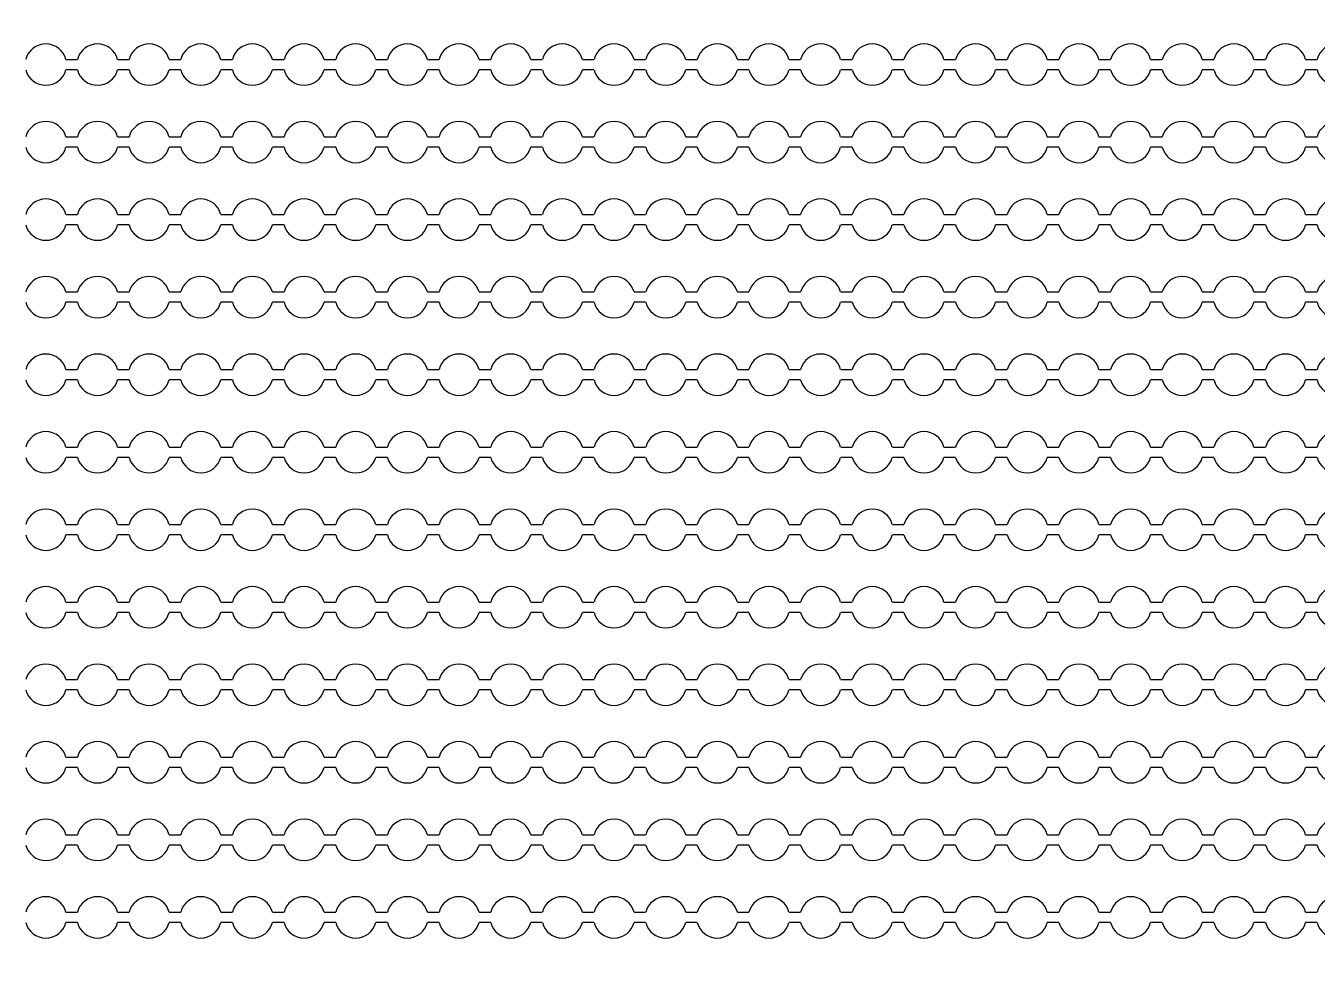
# Model space of a CAD drawing. Extents: x 4056 to 105656, y 4120 to 105720.
# Drawn here: x 30075 to 31325, y 35865 to 36765 of the extents above; entities that cross this region are included whole.
import ezdxf

# ---------------------------------------------------------------- set-up
doc = ezdxf.new("R2010")
doc.units = 13
doc.header["$MEASUREMENT"] = 0
doc.layers.add('Main Layer', color=7, linetype='Continuous', lineweight=0)

msp = doc.modelspace()

# ---------------------------------------------------------------- linework, layer by layer
for p, q in [((30113.9, 36733), (30125.1, 36733)), ((30163.9, 36733), (30175.1, 36733)), ((30213.9, 36733), (30225.1, 36733)), ((30263.9, 36733), (30275.1, 36733)), ((30313.9, 36733), (30325.1, 36733)), ((30363.9, 36733), (30375.1, 36733)), ((30413.9, 36733), (30425.1, 36733)), ((30463.9, 36733), (30475.1, 36733)), ((30513.9, 36733), (30525.1, 36733)), ((30563.9, 36733), (30575.1, 36733)), ((30613.9, 36733), (30625.1, 36733)), ((30663.9, 36733), (30675.1, 36733)), ((30713.9, 36733), (30725.1, 36733)), ((30763.9, 36733), (30775.1, 36733)), ((30813.9, 36733), (30825.1, 36733)), ((30863.9, 36733), (30875.1, 36733)), ((30913.9, 36733), (30925.1, 36733)), ((30963.9, 36733), (30975.1, 36733)), ((31013.9, 36733), (31025.1, 36733)), ((31063.9, 36733), (31075.1, 36733)), ((31113.9, 36733), (31125.1, 36733)), ((31163.9, 36733), (31175.1, 36733)), ((31213.9, 36733), (31225.1, 36733)), ((31263.9, 36733), (31275.1, 36733)), ((31313.9, 36733), (31325.1, 36733)), ((30125.1, 36723), (30113.9, 36723)), ((30175.1, 36723), (30163.9, 36723)), ((30225.1, 36723), (30213.9, 36723)), ((30275.1, 36723), (30263.9, 36723)), ((30325.1, 36723), (30313.9, 36723)), ((30375.1, 36723), (30363.9, 36723)), ((30425.1, 36723), (30413.9, 36723)), ((30475.1, 36723), (30463.9, 36723)), ((30525.1, 36723), (30513.9, 36723)), ((30575.1, 36723), (30563.9, 36723)), ((30625.1, 36723), (30613.9, 36723)), ((30675.1, 36723), (30663.9, 36723)), ((30725.1, 36723), (30713.9, 36723)), ((30775.1, 36723), (30763.9, 36723)), ((30825.1, 36723), (30813.9, 36723)), ((30875.1, 36723), (30863.9, 36723)), ((30925.1, 36723), (30913.9, 36723)), ((30975.1, 36723), (30963.9, 36723)), ((31025.1, 36723), (31013.9, 36723)), ((31075.1, 36723), (31063.9, 36723)), ((31125.1, 36723), (31113.9, 36723)), ((31175.1, 36723), (31163.9, 36723)), ((31225.1, 36723), (31213.9, 36723)), ((31275.1, 36723), (31263.9, 36723)), ((31325.1, 36723), (31313.9, 36723)), ((30113.9, 36658), (30125.1, 36658)), ((30163.9, 36658), (30175.1, 36658)), ((30213.9, 36658), (30225.1, 36658)), ((30263.9, 36658), (30275.1, 36658)), ((30313.9, 36658), (30325.1, 36658)), ((30363.9, 36658), (30375.1, 36658)), ((30413.9, 36658), (30425.1, 36658)), ((30463.9, 36658), (30475.1, 36658)), ((30513.9, 36658), (30525.1, 36658)), ((30563.9, 36658), (30575.1, 36658)), ((30613.9, 36658), (30625.1, 36658)), ((30663.9, 36658), (30675.1, 36658)), ((30713.9, 36658), (30725.1, 36658)), ((30763.9, 36658), (30775.1, 36658)), ((30813.9, 36658), (30825.1, 36658)), ((30863.9, 36658), (30875.1, 36658)), ((30913.9, 36658), (30925.1, 36658)), ((30963.9, 36658), (30975.1, 36658)), ((31013.9, 36658), (31025.1, 36658)), ((31063.9, 36658), (31075.1, 36658)), ((31113.9, 36658), (31125.1, 36658)), ((31163.9, 36658), (31175.1, 36658)), ((31213.9, 36658), (31225.1, 36658)), ((31263.9, 36658), (31275.1, 36658)), ((31313.9, 36658), (31325.1, 36658)), ((30125.1, 36648), (30113.9, 36648)), ((30175.1, 36648), (30163.9, 36648)), ((30225.1, 36648), (30213.9, 36648)), ((30275.1, 36648), (30263.9, 36648)), ((30325.1, 36648), (30313.9, 36648)), ((30375.1, 36648), (30363.9, 36648)), ((30425.1, 36648), (30413.9, 36648)), ((30475.1, 36648), (30463.9, 36648)), ((30525.1, 36648), (30513.9, 36648)), ((30575.1, 36648), (30563.9, 36648)), ((30625.1, 36648), (30613.9, 36648)), ((30675.1, 36648), (30663.9, 36648)), ((30725.1, 36648), (30713.9, 36648)), ((30775.1, 36648), (30763.9, 36648)), ((30825.1, 36648), (30813.9, 36648)), ((30875.1, 36648), (30863.9, 36648)), ((30925.1, 36648), (30913.9, 36648)), ((30975.1, 36648), (30963.9, 36648)), ((31025.1, 36648), (31013.9, 36648)), ((31075.1, 36648), (31063.9, 36648)), ((31125.1, 36648), (31113.9, 36648)), ((31175.1, 36648), (31163.9, 36648)), ((31225.1, 36648), (31213.9, 36648)), ((31275.1, 36648), (31263.9, 36648)), ((31325.1, 36648), (31313.9, 36648)), ((30113.9, 36583), (30125.1, 36583)), ((30163.9, 36583), (30175.1, 36583)), ((30213.9, 36583), (30225.1, 36583)), ((30263.9, 36583), (30275.1, 36583)), ((30313.9, 36583), (30325.1, 36583)), ((30363.9, 36583), (30375.1, 36583)), ((30413.9, 36583), (30425.1, 36583)), ((30463.9, 36583), (30475.1, 36583)), ((30513.9, 36583), (30525.1, 36583)), ((30563.9, 36583), (30575.1, 36583)), ((30613.9, 36583), (30625.1, 36583)), ((30663.9, 36583), (30675.1, 36583)), ((30713.9, 36583), (30725.1, 36583)), ((30763.9, 36583), (30775.1, 36583)), ((30813.9, 36583), (30825.1, 36583)), ((30863.9, 36583), (30875.1, 36583)), ((30913.9, 36583), (30925.1, 36583)), ((30963.9, 36583), (30975.1, 36583)), ((31013.9, 36583), (31025.1, 36583)), ((31063.9, 36583), (31075.1, 36583)), ((31113.9, 36583), (31125.1, 36583)), ((31163.9, 36583), (31175.1, 36583)), ((31213.9, 36583), (31225.1, 36583)), ((31263.9, 36583), (31275.1, 36583)), ((31313.9, 36583), (31325.1, 36583)), ((30125.1, 36573), (30113.9, 36573)), ((30175.1, 36573), (30163.9, 36573)), ((30225.1, 36573), (30213.9, 36573)), ((30275.1, 36573), (30263.9, 36573)), ((30325.1, 36573), (30313.9, 36573)), ((30375.1, 36573), (30363.9, 36573)), ((30425.1, 36573), (30413.9, 36573)), ((30475.1, 36573), (30463.9, 36573)), ((30525.1, 36573), (30513.9, 36573)), ((30575.1, 36573), (30563.9, 36573)), ((30625.1, 36573), (30613.9, 36573)), ((30675.1, 36573), (30663.9, 36573)), ((30725.1, 36573), (30713.9, 36573)), ((30775.1, 36573), (30763.9, 36573)), ((30825.1, 36573), (30813.9, 36573)), ((30875.1, 36573), (30863.9, 36573)), ((30925.1, 36573), (30913.9, 36573)), ((30975.1, 36573), (30963.9, 36573)), ((31025.1, 36573), (31013.9, 36573)), ((31075.1, 36573), (31063.9, 36573)), ((31125.1, 36573), (31113.9, 36573)), ((31175.1, 36573), (31163.9, 36573)), ((31225.1, 36573), (31213.9, 36573)), ((31275.1, 36573), (31263.9, 36573)), ((31325.1, 36573), (31313.9, 36573)), ((30113.9, 36508), (30125.1, 36508)), ((30163.9, 36508), (30175.1, 36508)), ((30213.9, 36508), (30225.1, 36508)), ((30263.9, 36508), (30275.1, 36508)), ((30313.9, 36508), (30325.1, 36508)), ((30363.9, 36508), (30375.1, 36508)), ((30413.9, 36508), (30425.1, 36508)), ((30463.9, 36508), (30475.1, 36508)), ((30513.9, 36508), (30525.1, 36508)), ((30563.9, 36508), (30575.1, 36508)), ((30613.9, 36508), (30625.1, 36508)), ((30663.9, 36508), (30675.1, 36508)), ((30713.9, 36508), (30725.1, 36508)), ((30763.9, 36508), (30775.1, 36508)), ((30813.9, 36508), (30825.1, 36508)), ((30863.9, 36508), (30875.1, 36508)), ((30913.9, 36508), (30925.1, 36508)), ((30963.9, 36508), (30975.1, 36508)), ((31013.9, 36508), (31025.1, 36508)), ((31063.9, 36508), (31075.1, 36508)), ((31113.9, 36508), (31125.1, 36508)), ((31163.9, 36508), (31175.1, 36508)), ((31213.9, 36508), (31225.1, 36508)), ((31263.9, 36508), (31275.1, 36508)), ((31313.9, 36508), (31325.1, 36508)), ((30125.1, 36498), (30113.9, 36498)), ((30175.1, 36498), (30163.9, 36498)), ((30225.1, 36498), (30213.9, 36498)), ((30275.1, 36498), (30263.9, 36498)), ((30325.1, 36498), (30313.9, 36498)), ((30375.1, 36498), (30363.9, 36498)), ((30425.1, 36498), (30413.9, 36498)), ((30475.1, 36498), (30463.9, 36498)), ((30525.1, 36498), (30513.9, 36498)), ((30575.1, 36498), (30563.9, 36498)), ((30625.1, 36498), (30613.9, 36498)), ((30675.1, 36498), (30663.9, 36498)), ((30725.1, 36498), (30713.9, 36498)), ((30775.1, 36498), (30763.9, 36498)), ((30825.1, 36498), (30813.9, 36498)), ((30875.1, 36498), (30863.9, 36498)), ((30925.1, 36498), (30913.9, 36498)), ((30975.1, 36498), (30963.9, 36498)), ((31025.1, 36498), (31013.9, 36498)), ((31075.1, 36498), (31063.9, 36498)), ((31125.1, 36498), (31113.9, 36498)), ((31175.1, 36498), (31163.9, 36498)), ((31225.1, 36498), (31213.9, 36498)), ((31275.1, 36498), (31263.9, 36498)), ((31325.1, 36498), (31313.9, 36498)), ((30113.9, 36433), (30125.1, 36433)), ((30163.9, 36433), (30175.1, 36433)), ((30213.9, 36433), (30225.1, 36433)), ((30263.9, 36433), (30275.1, 36433)), ((30313.9, 36433), (30325.1, 36433)), ((30363.9, 36433), (30375.1, 36433)), ((30413.9, 36433), (30425.1, 36433)), ((30463.9, 36433), (30475.1, 36433)), ((30513.9, 36433), (30525.1, 36433)), ((30563.9, 36433), (30575.1, 36433)), ((30613.9, 36433), (30625.1, 36433)), ((30663.9, 36433), (30675.1, 36433)), ((30713.9, 36433), (30725.1, 36433)), ((30763.9, 36433), (30775.1, 36433)), ((30813.9, 36433), (30825.1, 36433)), ((30863.9, 36433), (30875.1, 36433)), ((30913.9, 36433), (30925.1, 36433)), ((30963.9, 36433), (30975.1, 36433)), ((31013.9, 36433), (31025.1, 36433)), ((31063.9, 36433), (31075.1, 36433)), ((31113.9, 36433), (31125.1, 36433)), ((31163.9, 36433), (31175.1, 36433)), ((31213.9, 36433), (31225.1, 36433)), ((31263.9, 36433), (31275.1, 36433)), ((31313.9, 36433), (31325.1, 36433)), ((30125.1, 36423), (30113.9, 36423)), ((30175.1, 36423), (30163.9, 36423)), ((30225.1, 36423), (30213.9, 36423)), ((30275.1, 36423), (30263.9, 36423)), ((30325.1, 36423), (30313.9, 36423)), ((30375.1, 36423), (30363.9, 36423)), ((30425.1, 36423), (30413.9, 36423)), ((30475.1, 36423), (30463.9, 36423)), ((30525.1, 36423), (30513.9, 36423)), ((30575.1, 36423), (30563.9, 36423)), ((30625.1, 36423), (30613.9, 36423)), ((30675.1, 36423), (30663.9, 36423)), ((30725.1, 36423), (30713.9, 36423)), ((30775.1, 36423), (30763.9, 36423)), ((30825.1, 36423), (30813.9, 36423)), ((30875.1, 36423), (30863.9, 36423)), ((30925.1, 36423), (30913.9, 36423)), ((30975.1, 36423), (30963.9, 36423)), ((31025.1, 36423), (31013.9, 36423)), ((31075.1, 36423), (31063.9, 36423)), ((31125.1, 36423), (31113.9, 36423)), ((31175.1, 36423), (31163.9, 36423)), ((31225.1, 36423), (31213.9, 36423)), ((31275.1, 36423), (31263.9, 36423)), ((31325.1, 36423), (31313.9, 36423)), ((30113.9, 36358), (30125.1, 36358)), ((30163.9, 36358), (30175.1, 36358)), ((30213.9, 36358), (30225.1, 36358)), ((30263.9, 36358), (30275.1, 36358)), ((30313.9, 36358), (30325.1, 36358)), ((30363.9, 36358), (30375.1, 36358)), ((30413.9, 36358), (30425.1, 36358)), ((30463.9, 36358), (30475.1, 36358)), ((30513.9, 36358), (30525.1, 36358)), ((30563.9, 36358), (30575.1, 36358)), ((30613.9, 36358), (30625.1, 36358)), ((30663.9, 36358), (30675.1, 36358)), ((30713.9, 36358), (30725.1, 36358)), ((30763.9, 36358), (30775.1, 36358)), ((30813.9, 36358), (30825.1, 36358)), ((30863.9, 36358), (30875.1, 36358)), ((30913.9, 36358), (30925.1, 36358)), ((30963.9, 36358), (30975.1, 36358)), ((31013.9, 36358), (31025.1, 36358)), ((31063.9, 36358), (31075.1, 36358)), ((31113.9, 36358), (31125.1, 36358)), ((31163.9, 36358), (31175.1, 36358)), ((31213.9, 36358), (31225.1, 36358)), ((31263.9, 36358), (31275.1, 36358)), ((31313.9, 36358), (31325.1, 36358)), ((30125.1, 36348), (30113.9, 36348)), ((30175.1, 36348), (30163.9, 36348)), ((30225.1, 36348), (30213.9, 36348)), ((30275.1, 36348), (30263.9, 36348)), ((30325.1, 36348), (30313.9, 36348)), ((30375.1, 36348), (30363.9, 36348)), ((30425.1, 36348), (30413.9, 36348)), ((30475.1, 36348), (30463.9, 36348)), ((30525.1, 36348), (30513.9, 36348)), ((30575.1, 36348), (30563.9, 36348)), ((30625.1, 36348), (30613.9, 36348)), ((30675.1, 36348), (30663.9, 36348)), ((30725.1, 36348), (30713.9, 36348)), ((30775.1, 36348), (30763.9, 36348)), ((30825.1, 36348), (30813.9, 36348)), ((30875.1, 36348), (30863.9, 36348)), ((30925.1, 36348), (30913.9, 36348)), ((30975.1, 36348), (30963.9, 36348)), ((31025.1, 36348), (31013.9, 36348)), ((31075.1, 36348), (31063.9, 36348)), ((31125.1, 36348), (31113.9, 36348)), ((31175.1, 36348), (31163.9, 36348)), ((31225.1, 36348), (31213.9, 36348)), ((31275.1, 36348), (31263.9, 36348)), ((31325.1, 36348), (31313.9, 36348)), ((30113.9, 36283), (30125.1, 36283)), ((30163.9, 36283), (30175.1, 36283)), ((30213.9, 36283), (30225.1, 36283)), ((30263.9, 36283), (30275.1, 36283)), ((30313.9, 36283), (30325.1, 36283)), ((30363.9, 36283), (30375.1, 36283)), ((30413.9, 36283), (30425.1, 36283)), ((30463.9, 36283), (30475.1, 36283)), ((30513.9, 36283), (30525.1, 36283)), ((30563.9, 36283), (30575.1, 36283)), ((30613.9, 36283), (30625.1, 36283)), ((30663.9, 36283), (30675.1, 36283)), ((30713.9, 36283), (30725.1, 36283)), ((30763.9, 36283), (30775.1, 36283)), ((30813.9, 36283), (30825.1, 36283)), ((30863.9, 36283), (30875.1, 36283)), ((30913.9, 36283), (30925.1, 36283)), ((30963.9, 36283), (30975.1, 36283)), ((31013.9, 36283), (31025.1, 36283)), ((31063.9, 36283), (31075.1, 36283)), ((31113.9, 36283), (31125.1, 36283)), ((31163.9, 36283), (31175.1, 36283)), ((31213.9, 36283), (31225.1, 36283)), ((31263.9, 36283), (31275.1, 36283)), ((31313.9, 36283), (31325.1, 36283)), ((30125.1, 36273), (30113.9, 36273)), ((30175.1, 36273), (30163.9, 36273)), ((30225.1, 36273), (30213.9, 36273)), ((30275.1, 36273), (30263.9, 36273)), ((30325.1, 36273), (30313.9, 36273)), ((30375.1, 36273), (30363.9, 36273)), ((30425.1, 36273), (30413.9, 36273)), ((30475.1, 36273), (30463.9, 36273)), ((30525.1, 36273), (30513.9, 36273)), ((30575.1, 36273), (30563.9, 36273)), ((30625.1, 36273), (30613.9, 36273)), ((30675.1, 36273), (30663.9, 36273)), ((30725.1, 36273), (30713.9, 36273)), ((30775.1, 36273), (30763.9, 36273)), ((30825.1, 36273), (30813.9, 36273)), ((30875.1, 36273), (30863.9, 36273)), ((30925.1, 36273), (30913.9, 36273)), ((30975.1, 36273), (30963.9, 36273)), ((31025.1, 36273), (31013.9, 36273)), ((31075.1, 36273), (31063.9, 36273)), ((31125.1, 36273), (31113.9, 36273)), ((31175.1, 36273), (31163.9, 36273)), ((31225.1, 36273), (31213.9, 36273)), ((31275.1, 36273), (31263.9, 36273)), ((31325.1, 36273), (31313.9, 36273)), ((30113.9, 36208), (30125.1, 36208)), ((30163.9, 36208), (30175.1, 36208)), ((30213.9, 36208), (30225.1, 36208)), ((30263.9, 36208), (30275.1, 36208)), ((30313.9, 36208), (30325.1, 36208)), ((30363.9, 36208), (30375.1, 36208)), ((30413.9, 36208), (30425.1, 36208)), ((30463.9, 36208), (30475.1, 36208)), ((30513.9, 36208), (30525.1, 36208)), ((30563.9, 36208), (30575.1, 36208)), ((30613.9, 36208), (30625.1, 36208)), ((30663.9, 36208), (30675.1, 36208)), ((30713.9, 36208), (30725.1, 36208)), ((30763.9, 36208), (30775.1, 36208)), ((30813.9, 36208), (30825.1, 36208)), ((30863.9, 36208), (30875.1, 36208)), ((30913.9, 36208), (30925.1, 36208)), ((30963.9, 36208), (30975.1, 36208)), ((31013.9, 36208), (31025.1, 36208)), ((31063.9, 36208), (31075.1, 36208)), ((31113.9, 36208), (31125.1, 36208)), ((31163.9, 36208), (31175.1, 36208)), ((31213.9, 36208), (31225.1, 36208)), ((31263.9, 36208), (31275.1, 36208)), ((31313.9, 36208), (31325.1, 36208)), ((30125.1, 36198), (30113.9, 36198)), ((30175.1, 36198), (30163.9, 36198)), ((30225.1, 36198), (30213.9, 36198)), ((30275.1, 36198), (30263.9, 36198)), ((30325.1, 36198), (30313.9, 36198)), ((30375.1, 36198), (30363.9, 36198)), ((30425.1, 36198), (30413.9, 36198)), ((30475.1, 36198), (30463.9, 36198)), ((30525.1, 36198), (30513.9, 36198)), ((30575.1, 36198), (30563.9, 36198)), ((30625.1, 36198), (30613.9, 36198)), ((30675.1, 36198), (30663.9, 36198)), ((30725.1, 36198), (30713.9, 36198)), ((30775.1, 36198), (30763.9, 36198)), ((30825.1, 36198), (30813.9, 36198)), ((30875.1, 36198), (30863.9, 36198)), ((30925.1, 36198), (30913.9, 36198)), ((30975.1, 36198), (30963.9, 36198)), ((31025.1, 36198), (31013.9, 36198)), ((31075.1, 36198), (31063.9, 36198)), ((31125.1, 36198), (31113.9, 36198)), ((31175.1, 36198), (31163.9, 36198)), ((31225.1, 36198), (31213.9, 36198)), ((31275.1, 36198), (31263.9, 36198)), ((31325.1, 36198), (31313.9, 36198)), ((30113.9, 36133), (30125.1, 36133)), ((30163.9, 36133), (30175.1, 36133)), ((30213.9, 36133), (30225.1, 36133)), ((30263.9, 36133), (30275.1, 36133)), ((30313.9, 36133), (30325.1, 36133)), ((30363.9, 36133), (30375.1, 36133)), ((30413.9, 36133), (30425.1, 36133)), ((30463.9, 36133), (30475.1, 36133)), ((30513.9, 36133), (30525.1, 36133)), ((30563.9, 36133), (30575.1, 36133)), ((30613.9, 36133), (30625.1, 36133)), ((30663.9, 36133), (30675.1, 36133)), ((30713.9, 36133), (30725.1, 36133)), ((30763.9, 36133), (30775.1, 36133)), ((30813.9, 36133), (30825.1, 36133)), ((30863.9, 36133), (30875.1, 36133)), ((30913.9, 36133), (30925.1, 36133)), ((30963.9, 36133), (30975.1, 36133)), ((31013.9, 36133), (31025.1, 36133)), ((31063.9, 36133), (31075.1, 36133)), ((31113.9, 36133), (31125.1, 36133)), ((31163.9, 36133), (31175.1, 36133)), ((31213.9, 36133), (31225.1, 36133)), ((31263.9, 36133), (31275.1, 36133)), ((31313.9, 36133), (31325.1, 36133)), ((30125.1, 36123), (30113.9, 36123)), ((30175.1, 36123), (30163.9, 36123)), ((30225.1, 36123), (30213.9, 36123)), ((30275.1, 36123), (30263.9, 36123)), ((30325.1, 36123), (30313.9, 36123)), ((30375.1, 36123), (30363.9, 36123)), ((30425.1, 36123), (30413.9, 36123)), ((30475.1, 36123), (30463.9, 36123)), ((30525.1, 36123), (30513.9, 36123)), ((30575.1, 36123), (30563.9, 36123)), ((30625.1, 36123), (30613.9, 36123)), ((30675.1, 36123), (30663.9, 36123)), ((30725.1, 36123), (30713.9, 36123)), ((30775.1, 36123), (30763.9, 36123)), ((30825.1, 36123), (30813.9, 36123)), ((30875.1, 36123), (30863.9, 36123)), ((30925.1, 36123), (30913.9, 36123)), ((30975.1, 36123), (30963.9, 36123)), ((31025.1, 36123), (31013.9, 36123)), ((31075.1, 36123), (31063.9, 36123)), ((31125.1, 36123), (31113.9, 36123)), ((31175.1, 36123), (31163.9, 36123)), ((31225.1, 36123), (31213.9, 36123)), ((31275.1, 36123), (31263.9, 36123)), ((31325.1, 36123), (31313.9, 36123)), ((30113.9, 36058), (30125.1, 36058)), ((30163.9, 36058), (30175.1, 36058)), ((30213.9, 36058), (30225.1, 36058)), ((30263.9, 36058), (30275.1, 36058)), ((30313.9, 36058), (30325.1, 36058)), ((30363.9, 36058), (30375.1, 36058)), ((30413.9, 36058), (30425.1, 36058)), ((30463.9, 36058), (30475.1, 36058)), ((30513.9, 36058), (30525.1, 36058)), ((30563.9, 36058), (30575.1, 36058)), ((30613.9, 36058), (30625.1, 36058)), ((30663.9, 36058), (30675.1, 36058)), ((30713.9, 36058), (30725.1, 36058)), ((30763.9, 36058), (30775.1, 36058)), ((30813.9, 36058), (30825.1, 36058)), ((30863.9, 36058), (30875.1, 36058)), ((30913.9, 36058), (30925.1, 36058)), ((30963.9, 36058), (30975.1, 36058)), ((31013.9, 36058), (31025.1, 36058)), ((31063.9, 36058), (31075.1, 36058)), ((31113.9, 36058), (31125.1, 36058)), ((31163.9, 36058), (31175.1, 36058)), ((31213.9, 36058), (31225.1, 36058)), ((31263.9, 36058), (31275.1, 36058)), ((31313.9, 36058), (31325.1, 36058)), ((30125.1, 36048), (30113.9, 36048)), ((30175.1, 36048), (30163.9, 36048)), ((30225.1, 36048), (30213.9, 36048)), ((30275.1, 36048), (30263.9, 36048)), ((30325.1, 36048), (30313.9, 36048)), ((30375.1, 36048), (30363.9, 36048)), ((30425.1, 36048), (30413.9, 36048)), ((30475.1, 36048), (30463.9, 36048)), ((30525.1, 36048), (30513.9, 36048)), ((30575.1, 36048), (30563.9, 36048)), ((30625.1, 36048), (30613.9, 36048)), ((30675.1, 36048), (30663.9, 36048)), ((30725.1, 36048), (30713.9, 36048)), ((30775.1, 36048), (30763.9, 36048)), ((30825.1, 36048), (30813.9, 36048)), ((30875.1, 36048), (30863.9, 36048)), ((30925.1, 36048), (30913.9, 36048)), ((30975.1, 36048), (30963.9, 36048)), ((31025.1, 36048), (31013.9, 36048)), ((31075.1, 36048), (31063.9, 36048)), ((31125.1, 36048), (31113.9, 36048)), ((31175.1, 36048), (31163.9, 36048)), ((31225.1, 36048), (31213.9, 36048)), ((31275.1, 36048), (31263.9, 36048)), ((31325.1, 36048), (31313.9, 36048)), ((30113.9, 35983), (30125.1, 35983)), ((30163.9, 35983), (30175.1, 35983)), ((30213.9, 35983), (30225.1, 35983)), ((30263.9, 35983), (30275.1, 35983)), ((30313.9, 35983), (30325.1, 35983)), ((30363.9, 35983), (30375.1, 35983)), ((30413.9, 35983), (30425.1, 35983)), ((30463.9, 35983), (30475.1, 35983)), ((30513.9, 35983), (30525.1, 35983)), ((30563.9, 35983), (30575.1, 35983)), ((30613.9, 35983), (30625.1, 35983)), ((30663.9, 35983), (30675.1, 35983)), ((30713.9, 35983), (30725.1, 35983)), ((30763.9, 35983), (30775.1, 35983)), ((30813.9, 35983), (30825.1, 35983)), ((30863.9, 35983), (30875.1, 35983)), ((30913.9, 35983), (30925.1, 35983)), ((30963.9, 35983), (30975.1, 35983)), ((31013.9, 35983), (31025.1, 35983)), ((31063.9, 35983), (31075.1, 35983)), ((31113.9, 35983), (31125.1, 35983)), ((31163.9, 35983), (31175.1, 35983)), ((31213.9, 35983), (31225.1, 35983)), ((31263.9, 35983), (31275.1, 35983)), ((31313.9, 35983), (31325.1, 35983)), ((30125.1, 35973), (30113.9, 35973)), ((30175.1, 35973), (30163.9, 35973)), ((30225.1, 35973), (30213.9, 35973)), ((30275.1, 35973), (30263.9, 35973)), ((30325.1, 35973), (30313.9, 35973)), ((30375.1, 35973), (30363.9, 35973)), ((30425.1, 35973), (30413.9, 35973)), ((30475.1, 35973), (30463.9, 35973)), ((30525.1, 35973), (30513.9, 35973)), ((30575.1, 35973), (30563.9, 35973)), ((30625.1, 35973), (30613.9, 35973)), ((30675.1, 35973), (30663.9, 35973)), ((30725.1, 35973), (30713.9, 35973)), ((30775.1, 35973), (30763.9, 35973)), ((30825.1, 35973), (30813.9, 35973)), ((30875.1, 35973), (30863.9, 35973)), ((30925.1, 35973), (30913.9, 35973)), ((30975.1, 35973), (30963.9, 35973)), ((31025.1, 35973), (31013.9, 35973)), ((31075.1, 35973), (31063.9, 35973)), ((31125.1, 35973), (31113.9, 35973)), ((31175.1, 35973), (31163.9, 35973)), ((31225.1, 35973), (31213.9, 35973)), ((31275.1, 35973), (31263.9, 35973)), ((31325.1, 35973), (31313.9, 35973)), ((30113.9, 35908), (30125.1, 35908)), ((30163.9, 35908), (30175.1, 35908)), ((30213.9, 35908), (30225.1, 35908)), ((30263.9, 35908), (30275.1, 35908)), ((30313.9, 35908), (30325.1, 35908)), ((30363.9, 35908), (30375.1, 35908)), ((30413.9, 35908), (30425.1, 35908)), ((30463.9, 35908), (30475.1, 35908)), ((30513.9, 35908), (30525.1, 35908)), ((30563.9, 35908), (30575.1, 35908)), ((30613.9, 35908), (30625.1, 35908)), ((30663.9, 35908), (30675.1, 35908)), ((30713.9, 35908), (30725.1, 35908)), ((30763.9, 35908), (30775.1, 35908)), ((30813.9, 35908), (30825.1, 35908)), ((30863.9, 35908), (30875.1, 35908)), ((30913.9, 35908), (30925.1, 35908)), ((30963.9, 35908), (30975.1, 35908)), ((31013.9, 35908), (31025.1, 35908)), ((31063.9, 35908), (31075.1, 35908)), ((31113.9, 35908), (31125.1, 35908)), ((31163.9, 35908), (31175.1, 35908)), ((31213.9, 35908), (31225.1, 35908)), ((31263.9, 35908), (31275.1, 35908)), ((31313.9, 35908), (31325.1, 35908)), ((30125.1, 35898), (30113.9, 35898)), ((30175.1, 35898), (30163.9, 35898)), ((30225.1, 35898), (30213.9, 35898)), ((30275.1, 35898), (30263.9, 35898)), ((30325.1, 35898), (30313.9, 35898)), ((30375.1, 35898), (30363.9, 35898)), ((30425.1, 35898), (30413.9, 35898)), ((30475.1, 35898), (30463.9, 35898)), ((30525.1, 35898), (30513.9, 35898)), ((30575.1, 35898), (30563.9, 35898)), ((30625.1, 35898), (30613.9, 35898)), ((30675.1, 35898), (30663.9, 35898)), ((30725.1, 35898), (30713.9, 35898)), ((30775.1, 35898), (30763.9, 35898)), ((30825.1, 35898), (30813.9, 35898)), ((30875.1, 35898), (30863.9, 35898)), ((30925.1, 35898), (30913.9, 35898)), ((30975.1, 35898), (30963.9, 35898)), ((31025.1, 35898), (31013.9, 35898)), ((31075.1, 35898), (31063.9, 35898)), ((31125.1, 35898), (31113.9, 35898)), ((31175.1, 35898), (31163.9, 35898)), ((31225.1, 35898), (31213.9, 35898)), ((31275.1, 35898), (31263.9, 35898)), ((31325.1, 35898), (31313.9, 35898))]:
    msp.add_line(p, q)
for centre, start, end in [((30094.5, 36728), 14.4775, 165.5225), ((30144.5, 36728), 14.4775, 165.5225), ((30194.5, 36728), 14.4775, 165.5225), ((30244.5, 36728), 14.4775, 165.5225), ((30294.5, 36728), 14.4775, 165.5225), ((30344.5, 36728), 14.4775, 165.5225), ((30394.5, 36728), 14.4775, 165.5225), ((30444.5, 36728), 14.4775, 165.5225), ((30494.5, 36728), 14.4775, 165.5225), ((30544.5, 36728), 14.4775, 165.5225), ((30594.5, 36728), 14.4775, 165.5225), ((30644.5, 36728), 14.4775, 165.5225), ((30694.5, 36728), 14.4775, 165.5225), ((30744.5, 36728), 14.4775, 165.5225), ((30794.5, 36728), 14.4775, 165.5225), ((30844.5, 36728), 14.4775, 165.5225), ((30894.5, 36728), 14.4775, 165.5225), ((30944.5, 36728), 14.4775, 165.5225), ((30994.5, 36728), 14.4775, 165.5225), ((31044.5, 36728), 14.4775, 165.5225), ((31094.5, 36728), 14.4775, 165.5225), ((31144.5, 36728), 14.4775, 165.5225), ((31194.5, 36728), 14.4775, 165.5225), ((31244.5, 36728), 14.4775, 165.5225), ((31294.5, 36728), 14.4775, 165.5225), ((31344.5, 36728), 14.4775, 165.5225), ((30094.5, 36728), 194.4775, 345.5225), ((30144.5, 36728), 194.4775, 345.5225), ((30194.5, 36728), 194.4775, 345.5225), ((30244.5, 36728), 194.4775, 345.5225), ((30294.5, 36728), 194.4775, 345.5225), ((30344.5, 36728), 194.4775, 345.5225), ((30394.5, 36728), 194.4775, 345.5225), ((30444.5, 36728), 194.4775, 345.5225), ((30494.5, 36728), 194.4775, 345.5225), ((30544.5, 36728), 194.4775, 345.5225), ((30594.5, 36728), 194.4775, 345.5225), ((30644.5, 36728), 194.4775, 345.5225), ((30694.5, 36728), 194.4775, 345.5225), ((30744.5, 36728), 194.4775, 345.5225), ((30794.5, 36728), 194.4775, 345.5225), ((30844.5, 36728), 194.4775, 345.5225), ((30894.5, 36728), 194.4775, 345.5225), ((30944.5, 36728), 194.4775, 345.5225), ((30994.5, 36728), 194.4775, 345.5225), ((31044.5, 36728), 194.4775, 345.5225), ((31094.5, 36728), 194.4775, 345.5225), ((31144.5, 36728), 194.4775, 345.5225), ((31194.5, 36728), 194.4775, 345.5225), ((31244.5, 36728), 194.4775, 345.5225), ((31294.5, 36728), 194.4775, 345.5225), ((31344.5, 36728), 194.4775, 345.5225), ((30094.5, 36653), 14.4775, 165.5225), ((30144.5, 36653), 14.4775, 165.5225), ((30194.5, 36653), 14.4775, 165.5225), ((30244.5, 36653), 14.4775, 165.5225), ((30294.5, 36653), 14.4775, 165.5225), ((30344.5, 36653), 14.4775, 165.5225), ((30394.5, 36653), 14.4775, 165.5225), ((30444.5, 36653), 14.4775, 165.5225), ((30494.5, 36653), 14.4775, 165.5225), ((30544.5, 36653), 14.4775, 165.5225), ((30594.5, 36653), 14.4775, 165.5225), ((30644.5, 36653), 14.4775, 165.5225), ((30694.5, 36653), 14.4775, 165.5225), ((30744.5, 36653), 14.4775, 165.5225), ((30794.5, 36653), 14.4775, 165.5225), ((30844.5, 36653), 14.4775, 165.5225), ((30894.5, 36653), 14.4775, 165.5225), ((30944.5, 36653), 14.4775, 165.5225), ((30994.5, 36653), 14.4775, 165.5225), ((31044.5, 36653), 14.4775, 165.5225), ((31094.5, 36653), 14.4775, 165.5225), ((31144.5, 36653), 14.4775, 165.5225), ((31194.5, 36653), 14.4775, 165.5225), ((31244.5, 36653), 14.4775, 165.5225), ((31294.5, 36653), 14.4775, 165.5225), ((31344.5, 36653), 14.4775, 165.5225), ((30094.5, 36653), 194.4775, 345.5225), ((30144.5, 36653), 194.4775, 345.5225), ((30194.5, 36653), 194.4775, 345.5225), ((30244.5, 36653), 194.4775, 345.5225), ((30294.5, 36653), 194.4775, 345.5225), ((30344.5, 36653), 194.4775, 345.5225), ((30394.5, 36653), 194.4775, 345.5225), ((30444.5, 36653), 194.4775, 345.5225), ((30494.5, 36653), 194.4775, 345.5225), ((30544.5, 36653), 194.4775, 345.5225), ((30594.5, 36653), 194.4775, 345.5225), ((30644.5, 36653), 194.4775, 345.5225), ((30694.5, 36653), 194.4775, 345.5225), ((30744.5, 36653), 194.4775, 345.5225), ((30794.5, 36653), 194.4775, 345.5225), ((30844.5, 36653), 194.4775, 345.5225), ((30894.5, 36653), 194.4775, 345.5225), ((30944.5, 36653), 194.4775, 345.5225), ((30994.5, 36653), 194.4775, 345.5225), ((31044.5, 36653), 194.4775, 345.5225), ((31094.5, 36653), 194.4775, 345.5225), ((31144.5, 36653), 194.4775, 345.5225), ((31194.5, 36653), 194.4775, 345.5225), ((31244.5, 36653), 194.4775, 345.5225), ((31294.5, 36653), 194.4775, 345.5225), ((31344.5, 36653), 194.4775, 345.5225), ((30094.5, 36578), 14.4775, 165.5225), ((30144.5, 36578), 14.4775, 165.5225), ((30194.5, 36578), 14.4775, 165.5225), ((30244.5, 36578), 14.4775, 165.5225), ((30294.5, 36578), 14.4775, 165.5225), ((30344.5, 36578), 14.4775, 165.5225), ((30394.5, 36578), 14.4775, 165.5225), ((30444.5, 36578), 14.4775, 165.5225), ((30494.5, 36578), 14.4775, 165.5225), ((30544.5, 36578), 14.4775, 165.5225), ((30594.5, 36578), 14.4775, 165.5225), ((30644.5, 36578), 14.4775, 165.5225), ((30694.5, 36578), 14.4775, 165.5225), ((30744.5, 36578), 14.4775, 165.5225), ((30794.5, 36578), 14.4775, 165.5225), ((30844.5, 36578), 14.4775, 165.5225), ((30894.5, 36578), 14.4775, 165.5225), ((30944.5, 36578), 14.4775, 165.5225), ((30994.5, 36578), 14.4775, 165.5225), ((31044.5, 36578), 14.4775, 165.5225), ((31094.5, 36578), 14.4775, 165.5225), ((31144.5, 36578), 14.4775, 165.5225), ((31194.5, 36578), 14.4775, 165.5225), ((31244.5, 36578), 14.4775, 165.5225), ((31294.5, 36578), 14.4775, 165.5225), ((31344.5, 36578), 14.4775, 165.5225), ((30094.5, 36578), 194.4775, 345.5225), ((30144.5, 36578), 194.4775, 345.5225), ((30194.5, 36578), 194.4775, 345.5225), ((30244.5, 36578), 194.4775, 345.5225), ((30294.5, 36578), 194.4775, 345.5225), ((30344.5, 36578), 194.4775, 345.5225), ((30394.5, 36578), 194.4775, 345.5225), ((30444.5, 36578), 194.4775, 345.5225), ((30494.5, 36578), 194.4775, 345.5225), ((30544.5, 36578), 194.4775, 345.5225), ((30594.5, 36578), 194.4775, 345.5225), ((30644.5, 36578), 194.4775, 345.5225), ((30694.5, 36578), 194.4775, 345.5225), ((30744.5, 36578), 194.4775, 345.5225), ((30794.5, 36578), 194.4775, 345.5225), ((30844.5, 36578), 194.4775, 345.5225), ((30894.5, 36578), 194.4775, 345.5225), ((30944.5, 36578), 194.4775, 345.5225), ((30994.5, 36578), 194.4775, 345.5225), ((31044.5, 36578), 194.4775, 345.5225), ((31094.5, 36578), 194.4775, 345.5225), ((31144.5, 36578), 194.4775, 345.5225), ((31194.5, 36578), 194.4775, 345.5225), ((31244.5, 36578), 194.4775, 345.5225), ((31294.5, 36578), 194.4775, 345.5225), ((31344.5, 36578), 194.4775, 345.5225), ((30094.5, 36503), 14.4775, 165.5225), ((30144.5, 36503), 14.4775, 165.5225), ((30194.5, 36503), 14.4775, 165.5225), ((30244.5, 36503), 14.4775, 165.5225), ((30294.5, 36503), 14.4775, 165.5225), ((30344.5, 36503), 14.4775, 165.5225), ((30394.5, 36503), 14.4775, 165.5225), ((30444.5, 36503), 14.4775, 165.5225), ((30494.5, 36503), 14.4775, 165.5225), ((30544.5, 36503), 14.4775, 165.5225), ((30594.5, 36503), 14.4775, 165.5225), ((30644.5, 36503), 14.4775, 165.5225), ((30694.5, 36503), 14.4775, 165.5225), ((30744.5, 36503), 14.4775, 165.5225), ((30794.5, 36503), 14.4775, 165.5225), ((30844.5, 36503), 14.4775, 165.5225), ((30894.5, 36503), 14.4775, 165.5225), ((30944.5, 36503), 14.4775, 165.5225), ((30994.5, 36503), 14.4775, 165.5225), ((31044.5, 36503), 14.4775, 165.5225), ((31094.5, 36503), 14.4775, 165.5225), ((31144.5, 36503), 14.4775, 165.5225), ((31194.5, 36503), 14.4775, 165.5225), ((31244.5, 36503), 14.4775, 165.5225), ((31294.5, 36503), 14.4775, 165.5225), ((31344.5, 36503), 14.4775, 165.5225), ((30094.5, 36503), 194.4775, 345.5225), ((30144.5, 36503), 194.4775, 345.5225), ((30194.5, 36503), 194.4775, 345.5225), ((30244.5, 36503), 194.4775, 345.5225), ((30294.5, 36503), 194.4775, 345.5225), ((30344.5, 36503), 194.4775, 345.5225), ((30394.5, 36503), 194.4775, 345.5225), ((30444.5, 36503), 194.4775, 345.5225), ((30494.5, 36503), 194.4775, 345.5225), ((30544.5, 36503), 194.4775, 345.5225), ((30594.5, 36503), 194.4775, 345.5225), ((30644.5, 36503), 194.4775, 345.5225), ((30694.5, 36503), 194.4775, 345.5225), ((30744.5, 36503), 194.4775, 345.5225), ((30794.5, 36503), 194.4775, 345.5225), ((30844.5, 36503), 194.4775, 345.5225), ((30894.5, 36503), 194.4775, 345.5225), ((30944.5, 36503), 194.4775, 345.5225), ((30994.5, 36503), 194.4775, 345.5225), ((31044.5, 36503), 194.4775, 345.5225), ((31094.5, 36503), 194.4775, 345.5225), ((31144.5, 36503), 194.4775, 345.5225), ((31194.5, 36503), 194.4775, 345.5225), ((31244.5, 36503), 194.4775, 345.5225), ((31294.5, 36503), 194.4775, 345.5225), ((31344.5, 36503), 194.4775, 345.5225), ((30094.5, 36428), 14.4775, 165.5225), ((30144.5, 36428), 14.4775, 165.5225), ((30194.5, 36428), 14.4775, 165.5225), ((30244.5, 36428), 14.4775, 165.5225), ((30294.5, 36428), 14.4775, 165.5225), ((30344.5, 36428), 14.4775, 165.5225), ((30394.5, 36428), 14.4775, 165.5225), ((30444.5, 36428), 14.4775, 165.5225), ((30494.5, 36428), 14.4775, 165.5225), ((30544.5, 36428), 14.4775, 165.5225), ((30594.5, 36428), 14.4775, 165.5225), ((30644.5, 36428), 14.4775, 165.5225), ((30694.5, 36428), 14.4775, 165.5225), ((30744.5, 36428), 14.4775, 165.5225), ((30794.5, 36428), 14.4775, 165.5225), ((30844.5, 36428), 14.4775, 165.5225), ((30894.5, 36428), 14.4775, 165.5225), ((30944.5, 36428), 14.4775, 165.5225), ((30994.5, 36428), 14.4775, 165.5225), ((31044.5, 36428), 14.4775, 165.5225), ((31094.5, 36428), 14.4775, 165.5225), ((31144.5, 36428), 14.4775, 165.5225), ((31194.5, 36428), 14.4775, 165.5225), ((31244.5, 36428), 14.4775, 165.5225), ((31294.5, 36428), 14.4775, 165.5225), ((31344.5, 36428), 14.4775, 165.5225), ((30094.5, 36428), 194.4775, 345.5225), ((30144.5, 36428), 194.4775, 345.5225), ((30194.5, 36428), 194.4775, 345.5225), ((30244.5, 36428), 194.4775, 345.5225), ((30294.5, 36428), 194.4775, 345.5225), ((30344.5, 36428), 194.4775, 345.5225), ((30394.5, 36428), 194.4775, 345.5225), ((30444.5, 36428), 194.4775, 345.5225), ((30494.5, 36428), 194.4775, 345.5225), ((30544.5, 36428), 194.4775, 345.5225), ((30594.5, 36428), 194.4775, 345.5225), ((30644.5, 36428), 194.4775, 345.5225), ((30694.5, 36428), 194.4775, 345.5225), ((30744.5, 36428), 194.4775, 345.5225), ((30794.5, 36428), 194.4775, 345.5225), ((30844.5, 36428), 194.4775, 345.5225), ((30894.5, 36428), 194.4775, 345.5225), ((30944.5, 36428), 194.4775, 345.5225), ((30994.5, 36428), 194.4775, 345.5225), ((31044.5, 36428), 194.4775, 345.5225), ((31094.5, 36428), 194.4775, 345.5225), ((31144.5, 36428), 194.4775, 345.5225), ((31194.5, 36428), 194.4775, 345.5225), ((31244.5, 36428), 194.4775, 345.5225), ((31294.5, 36428), 194.4775, 345.5225), ((31344.5, 36428), 194.4775, 345.5225), ((30094.5, 36353), 14.4775, 165.5225), ((30144.5, 36353), 14.4775, 165.5225), ((30194.5, 36353), 14.4775, 165.5225), ((30244.5, 36353), 14.4775, 165.5225), ((30294.5, 36353), 14.4775, 165.5225), ((30344.5, 36353), 14.4775, 165.5225), ((30394.5, 36353), 14.4775, 165.5225), ((30444.5, 36353), 14.4775, 165.5225), ((30494.5, 36353), 14.4775, 165.5225), ((30544.5, 36353), 14.4775, 165.5225), ((30594.5, 36353), 14.4775, 165.5225), ((30644.5, 36353), 14.4775, 165.5225), ((30694.5, 36353), 14.4775, 165.5225), ((30744.5, 36353), 14.4775, 165.5225), ((30794.5, 36353), 14.4775, 165.5225), ((30844.5, 36353), 14.4775, 165.5225), ((30894.5, 36353), 14.4775, 165.5225), ((30944.5, 36353), 14.4775, 165.5225), ((30994.5, 36353), 14.4775, 165.5225), ((31044.5, 36353), 14.4775, 165.5225), ((31094.5, 36353), 14.4775, 165.5225), ((31144.5, 36353), 14.4775, 165.5225), ((31194.5, 36353), 14.4775, 165.5225), ((31244.5, 36353), 14.4775, 165.5225), ((31294.5, 36353), 14.4775, 165.5225), ((31344.5, 36353), 14.4775, 165.5225), ((30094.5, 36353), 194.4775, 345.5225), ((30144.5, 36353), 194.4775, 345.5225), ((30194.5, 36353), 194.4775, 345.5225), ((30244.5, 36353), 194.4775, 345.5225), ((30294.5, 36353), 194.4775, 345.5225), ((30344.5, 36353), 194.4775, 345.5225), ((30394.5, 36353), 194.4775, 345.5225), ((30444.5, 36353), 194.4775, 345.5225), ((30494.5, 36353), 194.4775, 345.5225), ((30544.5, 36353), 194.4775, 345.5225), ((30594.5, 36353), 194.4775, 345.5225), ((30644.5, 36353), 194.4775, 345.5225), ((30694.5, 36353), 194.4775, 345.5225), ((30744.5, 36353), 194.4775, 345.5225), ((30794.5, 36353), 194.4775, 345.5225), ((30844.5, 36353), 194.4775, 345.5225), ((30894.5, 36353), 194.4775, 345.5225), ((30944.5, 36353), 194.4775, 345.5225), ((30994.5, 36353), 194.4775, 345.5225), ((31044.5, 36353), 194.4775, 345.5225), ((31094.5, 36353), 194.4775, 345.5225), ((31144.5, 36353), 194.4775, 345.5225), ((31194.5, 36353), 194.4775, 345.5225), ((31244.5, 36353), 194.4775, 345.5225), ((31294.5, 36353), 194.4775, 345.5225), ((31344.5, 36353), 194.4775, 345.5225), ((30094.5, 36278), 14.4775, 165.5225), ((30144.5, 36278), 14.4775, 165.5225), ((30194.5, 36278), 14.4775, 165.5225), ((30244.5, 36278), 14.4775, 165.5225), ((30294.5, 36278), 14.4775, 165.5225), ((30344.5, 36278), 14.4775, 165.5225), ((30394.5, 36278), 14.4775, 165.5225), ((30444.5, 36278), 14.4775, 165.5225), ((30494.5, 36278), 14.4775, 165.5225), ((30544.5, 36278), 14.4775, 165.5225), ((30594.5, 36278), 14.4775, 165.5225), ((30644.5, 36278), 14.4775, 165.5225), ((30694.5, 36278), 14.4775, 165.5225), ((30744.5, 36278), 14.4775, 165.5225), ((30794.5, 36278), 14.4775, 165.5225), ((30844.5, 36278), 14.4775, 165.5225), ((30894.5, 36278), 14.4775, 165.5225), ((30944.5, 36278), 14.4775, 165.5225), ((30994.5, 36278), 14.4775, 165.5225), ((31044.5, 36278), 14.4775, 165.5225), ((31094.5, 36278), 14.4775, 165.5225), ((31144.5, 36278), 14.4775, 165.5225), ((31194.5, 36278), 14.4775, 165.5225), ((31244.5, 36278), 14.4775, 165.5225), ((31294.5, 36278), 14.4775, 165.5225), ((31344.5, 36278), 14.4775, 165.5225), ((30094.5, 36278), 194.4775, 345.5225), ((30144.5, 36278), 194.4775, 345.5225), ((30194.5, 36278), 194.4775, 345.5225), ((30244.5, 36278), 194.4775, 345.5225), ((30294.5, 36278), 194.4775, 345.5225), ((30344.5, 36278), 194.4775, 345.5225), ((30394.5, 36278), 194.4775, 345.5225), ((30444.5, 36278), 194.4775, 345.5225), ((30494.5, 36278), 194.4775, 345.5225), ((30544.5, 36278), 194.4775, 345.5225), ((30594.5, 36278), 194.4775, 345.5225), ((30644.5, 36278), 194.4775, 345.5225), ((30694.5, 36278), 194.4775, 345.5225), ((30744.5, 36278), 194.4775, 345.5225), ((30794.5, 36278), 194.4775, 345.5225), ((30844.5, 36278), 194.4775, 345.5225), ((30894.5, 36278), 194.4775, 345.5225), ((30944.5, 36278), 194.4775, 345.5225), ((30994.5, 36278), 194.4775, 345.5225), ((31044.5, 36278), 194.4775, 345.5225), ((31094.5, 36278), 194.4775, 345.5225), ((31144.5, 36278), 194.4775, 345.5225), ((31194.5, 36278), 194.4775, 345.5225), ((31244.5, 36278), 194.4775, 345.5225), ((31294.5, 36278), 194.4775, 345.5225), ((31344.5, 36278), 194.4775, 345.5225), ((30094.5, 36203), 14.4775, 165.5225), ((30144.5, 36203), 14.4775, 165.5225), ((30194.5, 36203), 14.4775, 165.5225), ((30244.5, 36203), 14.4775, 165.5225), ((30294.5, 36203), 14.4775, 165.5225), ((30344.5, 36203), 14.4775, 165.5225), ((30394.5, 36203), 14.4775, 165.5225), ((30444.5, 36203), 14.4775, 165.5225), ((30494.5, 36203), 14.4775, 165.5225), ((30544.5, 36203), 14.4775, 165.5225), ((30594.5, 36203), 14.4775, 165.5225), ((30644.5, 36203), 14.4775, 165.5225), ((30694.5, 36203), 14.4775, 165.5225), ((30744.5, 36203), 14.4775, 165.5225), ((30794.5, 36203), 14.4775, 165.5225), ((30844.5, 36203), 14.4775, 165.5225), ((30894.5, 36203), 14.4775, 165.5225), ((30944.5, 36203), 14.4775, 165.5225), ((30994.5, 36203), 14.4775, 165.5225), ((31044.5, 36203), 14.4775, 165.5225), ((31094.5, 36203), 14.4775, 165.5225), ((31144.5, 36203), 14.4775, 165.5225), ((31194.5, 36203), 14.4775, 165.5225), ((31244.5, 36203), 14.4775, 165.5225), ((31294.5, 36203), 14.4775, 165.5225), ((31344.5, 36203), 14.4775, 165.5225), ((30094.5, 36203), 194.4775, 345.5225), ((30144.5, 36203), 194.4775, 345.5225), ((30194.5, 36203), 194.4775, 345.5225), ((30244.5, 36203), 194.4775, 345.5225), ((30294.5, 36203), 194.4775, 345.5225), ((30344.5, 36203), 194.4775, 345.5225), ((30394.5, 36203), 194.4775, 345.5225), ((30444.5, 36203), 194.4775, 345.5225), ((30494.5, 36203), 194.4775, 345.5225), ((30544.5, 36203), 194.4775, 345.5225), ((30594.5, 36203), 194.4775, 345.5225), ((30644.5, 36203), 194.4775, 345.5225), ((30694.5, 36203), 194.4775, 345.5225), ((30744.5, 36203), 194.4775, 345.5225), ((30794.5, 36203), 194.4775, 345.5225), ((30844.5, 36203), 194.4775, 345.5225), ((30894.5, 36203), 194.4775, 345.5225), ((30944.5, 36203), 194.4775, 345.5225), ((30994.5, 36203), 194.4775, 345.5225), ((31044.5, 36203), 194.4775, 345.5225), ((31094.5, 36203), 194.4775, 345.5225), ((31144.5, 36203), 194.4775, 345.5225), ((31194.5, 36203), 194.4775, 345.5225), ((31244.5, 36203), 194.4775, 345.5225), ((31294.5, 36203), 194.4775, 345.5225), ((31344.5, 36203), 194.4775, 345.5225), ((30094.5, 36128), 14.4775, 165.5225), ((30144.5, 36128), 14.4775, 165.5225), ((30194.5, 36128), 14.4775, 165.5225), ((30244.5, 36128), 14.4775, 165.5225), ((30294.5, 36128), 14.4775, 165.5225), ((30344.5, 36128), 14.4775, 165.5225), ((30394.5, 36128), 14.4775, 165.5225), ((30444.5, 36128), 14.4775, 165.5225), ((30494.5, 36128), 14.4775, 165.5225), ((30544.5, 36128), 14.4775, 165.5225), ((30594.5, 36128), 14.4775, 165.5225), ((30644.5, 36128), 14.4775, 165.5225), ((30694.5, 36128), 14.4775, 165.5225), ((30744.5, 36128), 14.4775, 165.5225), ((30794.5, 36128), 14.4775, 165.5225), ((30844.5, 36128), 14.4775, 165.5225), ((30894.5, 36128), 14.4775, 165.5225), ((30944.5, 36128), 14.4775, 165.5225), ((30994.5, 36128), 14.4775, 165.5225), ((31044.5, 36128), 14.4775, 165.5225), ((31094.5, 36128), 14.4775, 165.5225), ((31144.5, 36128), 14.4775, 165.5225), ((31194.5, 36128), 14.4775, 165.5225), ((31244.5, 36128), 14.4775, 165.5225), ((31294.5, 36128), 14.4775, 165.5225), ((31344.5, 36128), 14.4775, 165.5225), ((30094.5, 36128), 194.4775, 345.5225), ((30144.5, 36128), 194.4775, 345.5225), ((30194.5, 36128), 194.4775, 345.5225), ((30244.5, 36128), 194.4775, 345.5225), ((30294.5, 36128), 194.4775, 345.5225), ((30344.5, 36128), 194.4775, 345.5225), ((30394.5, 36128), 194.4775, 345.5225), ((30444.5, 36128), 194.4775, 345.5225), ((30494.5, 36128), 194.4775, 345.5225), ((30544.5, 36128), 194.4775, 345.5225), ((30594.5, 36128), 194.4775, 345.5225), ((30644.5, 36128), 194.4775, 345.5225), ((30694.5, 36128), 194.4775, 345.5225), ((30744.5, 36128), 194.4775, 345.5225), ((30794.5, 36128), 194.4775, 345.5225), ((30844.5, 36128), 194.4775, 345.5225), ((30894.5, 36128), 194.4775, 345.5225), ((30944.5, 36128), 194.4775, 345.5225), ((30994.5, 36128), 194.4775, 345.5225), ((31044.5, 36128), 194.4775, 345.5225), ((31094.5, 36128), 194.4775, 345.5225), ((31144.5, 36128), 194.4775, 345.5225), ((31194.5, 36128), 194.4775, 345.5225), ((31244.5, 36128), 194.4775, 345.5225), ((31294.5, 36128), 194.4775, 345.5225), ((31344.5, 36128), 194.4775, 345.5225), ((30094.5, 36053), 14.4775, 165.5225), ((30144.5, 36053), 14.4775, 165.5225), ((30194.5, 36053), 14.4775, 165.5225), ((30244.5, 36053), 14.4775, 165.5225), ((30294.5, 36053), 14.4775, 165.5225), ((30344.5, 36053), 14.4775, 165.5225), ((30394.5, 36053), 14.4775, 165.5225), ((30444.5, 36053), 14.4775, 165.5225), ((30494.5, 36053), 14.4775, 165.5225), ((30544.5, 36053), 14.4775, 165.5225), ((30594.5, 36053), 14.4775, 165.5225), ((30644.5, 36053), 14.4775, 165.5225), ((30694.5, 36053), 14.4775, 165.5225), ((30744.5, 36053), 14.4775, 165.5225), ((30794.5, 36053), 14.4775, 165.5225), ((30844.5, 36053), 14.4775, 165.5225), ((30894.5, 36053), 14.4775, 165.5225), ((30944.5, 36053), 14.4775, 165.5225), ((30994.5, 36053), 14.4775, 165.5225), ((31044.5, 36053), 14.4775, 165.5225), ((31094.5, 36053), 14.4775, 165.5225), ((31144.5, 36053), 14.4775, 165.5225), ((31194.5, 36053), 14.4775, 165.5225), ((31244.5, 36053), 14.4775, 165.5225), ((31294.5, 36053), 14.4775, 165.5225), ((31344.5, 36053), 14.4775, 165.5225), ((30094.5, 36053), 194.4775, 345.5225), ((30144.5, 36053), 194.4775, 345.5225), ((30194.5, 36053), 194.4775, 345.5225), ((30244.5, 36053), 194.4775, 345.5225), ((30294.5, 36053), 194.4775, 345.5225), ((30344.5, 36053), 194.4775, 345.5225), ((30394.5, 36053), 194.4775, 345.5225), ((30444.5, 36053), 194.4775, 345.5225), ((30494.5, 36053), 194.4775, 345.5225), ((30544.5, 36053), 194.4775, 345.5225), ((30594.5, 36053), 194.4775, 345.5225), ((30644.5, 36053), 194.4775, 345.5225), ((30694.5, 36053), 194.4775, 345.5225), ((30744.5, 36053), 194.4775, 345.5225), ((30794.5, 36053), 194.4775, 345.5225), ((30844.5, 36053), 194.4775, 345.5225), ((30894.5, 36053), 194.4775, 345.5225), ((30944.5, 36053), 194.4775, 345.5225), ((30994.5, 36053), 194.4775, 345.5225), ((31044.5, 36053), 194.4775, 345.5225), ((31094.5, 36053), 194.4775, 345.5225), ((31144.5, 36053), 194.4775, 345.5225), ((31194.5, 36053), 194.4775, 345.5225), ((31244.5, 36053), 194.4775, 345.5225), ((31294.5, 36053), 194.4775, 345.5225), ((31344.5, 36053), 194.4775, 345.5225), ((30094.5, 35978), 14.4775, 165.5225), ((30144.5, 35978), 14.4775, 165.5225), ((30194.5, 35978), 14.4775, 165.5225), ((30244.5, 35978), 14.4775, 165.5225), ((30294.5, 35978), 14.4775, 165.5225), ((30344.5, 35978), 14.4775, 165.5225), ((30394.5, 35978), 14.4775, 165.5225), ((30444.5, 35978), 14.4775, 165.5225), ((30494.5, 35978), 14.4775, 165.5225), ((30544.5, 35978), 14.4775, 165.5225), ((30594.5, 35978), 14.4775, 165.5225), ((30644.5, 35978), 14.4775, 165.5225), ((30694.5, 35978), 14.4775, 165.5225), ((30744.5, 35978), 14.4775, 165.5225), ((30794.5, 35978), 14.4775, 165.5225), ((30844.5, 35978), 14.4775, 165.5225), ((30894.5, 35978), 14.4775, 165.5225), ((30944.5, 35978), 14.4775, 165.5225), ((30994.5, 35978), 14.4775, 165.5225), ((31044.5, 35978), 14.4775, 165.5225), ((31094.5, 35978), 14.4775, 165.5225), ((31144.5, 35978), 14.4775, 165.5225), ((31194.5, 35978), 14.4775, 165.5225), ((31244.5, 35978), 14.4775, 165.5225), ((31294.5, 35978), 14.4775, 165.5225), ((31344.5, 35978), 14.4775, 165.5225), ((30094.5, 35978), 194.4775, 345.5225), ((30144.5, 35978), 194.4775, 345.5225), ((30194.5, 35978), 194.4775, 345.5225), ((30244.5, 35978), 194.4775, 345.5225), ((30294.5, 35978), 194.4775, 345.5225), ((30344.5, 35978), 194.4775, 345.5225), ((30394.5, 35978), 194.4775, 345.5225), ((30444.5, 35978), 194.4775, 345.5225), ((30494.5, 35978), 194.4775, 345.5225), ((30544.5, 35978), 194.4775, 345.5225), ((30594.5, 35978), 194.4775, 345.5225), ((30644.5, 35978), 194.4775, 345.5225), ((30694.5, 35978), 194.4775, 345.5225), ((30744.5, 35978), 194.4775, 345.5225), ((30794.5, 35978), 194.4775, 345.5225), ((30844.5, 35978), 194.4775, 345.5225), ((30894.5, 35978), 194.4775, 345.5225), ((30944.5, 35978), 194.4775, 345.5225), ((30994.5, 35978), 194.4775, 345.5225), ((31044.5, 35978), 194.4775, 345.5225), ((31094.5, 35978), 194.4775, 345.5225), ((31144.5, 35978), 194.4775, 345.5225), ((31194.5, 35978), 194.4775, 345.5225), ((31244.5, 35978), 194.4775, 345.5225), ((31294.5, 35978), 194.4775, 345.5225), ((31344.5, 35978), 194.4775, 345.5225), ((30094.5, 35903), 14.4775, 165.5225), ((30144.5, 35903), 14.4775, 165.5225), ((30194.5, 35903), 14.4775, 165.5225), ((30244.5, 35903), 14.4775, 165.5225), ((30294.5, 35903), 14.4775, 165.5225), ((30344.5, 35903), 14.4775, 165.5225), ((30394.5, 35903), 14.4775, 165.5225), ((30444.5, 35903), 14.4775, 165.5225), ((30494.5, 35903), 14.4775, 165.5225), ((30544.5, 35903), 14.4775, 165.5225), ((30594.5, 35903), 14.4775, 165.5225), ((30644.5, 35903), 14.4775, 165.5225), ((30694.5, 35903), 14.4775, 165.5225), ((30744.5, 35903), 14.4775, 165.5225), ((30794.5, 35903), 14.4775, 165.5225), ((30844.5, 35903), 14.4775, 165.5225), ((30894.5, 35903), 14.4775, 165.5225), ((30944.5, 35903), 14.4775, 165.5225), ((30994.5, 35903), 14.4775, 165.5225), ((31044.5, 35903), 14.4775, 165.5225), ((31094.5, 35903), 14.4775, 165.5225), ((31144.5, 35903), 14.4775, 165.5225), ((31194.5, 35903), 14.4775, 165.5225), ((31244.5, 35903), 14.4775, 165.5225), ((31294.5, 35903), 14.4775, 165.5225), ((31344.5, 35903), 14.4775, 165.5225), ((30094.5, 35903), 194.4775, 345.5225), ((30144.5, 35903), 194.4775, 345.5225), ((30194.5, 35903), 194.4775, 345.5225), ((30244.5, 35903), 194.4775, 345.5225), ((30294.5, 35903), 194.4775, 345.5225), ((30344.5, 35903), 194.4775, 345.5225), ((30394.5, 35903), 194.4775, 345.5225), ((30444.5, 35903), 194.4775, 345.5225), ((30494.5, 35903), 194.4775, 345.5225), ((30544.5, 35903), 194.4775, 345.5225), ((30594.5, 35903), 194.4775, 345.5225), ((30644.5, 35903), 194.4775, 345.5225), ((30694.5, 35903), 194.4775, 345.5225), ((30744.5, 35903), 194.4775, 345.5225), ((30794.5, 35903), 194.4775, 345.5225), ((30844.5, 35903), 194.4775, 345.5225), ((30894.5, 35903), 194.4775, 345.5225), ((30944.5, 35903), 194.4775, 345.5225), ((30994.5, 35903), 194.4775, 345.5225), ((31044.5, 35903), 194.4775, 345.5225), ((31094.5, 35903), 194.4775, 345.5225), ((31144.5, 35903), 194.4775, 345.5225), ((31194.5, 35903), 194.4775, 345.5225), ((31244.5, 35903), 194.4775, 345.5225), ((31294.5, 35903), 194.4775, 345.5225), ((31344.5, 35903), 194.4775, 345.5225)]:
    msp.add_arc(centre, 20, start, end)
at = {"layer": 'Main Layer'}
msp.add_circle((54856, 54920.5), 50800, dxfattribs=at)

doc.saveas('drawing.dxf')
